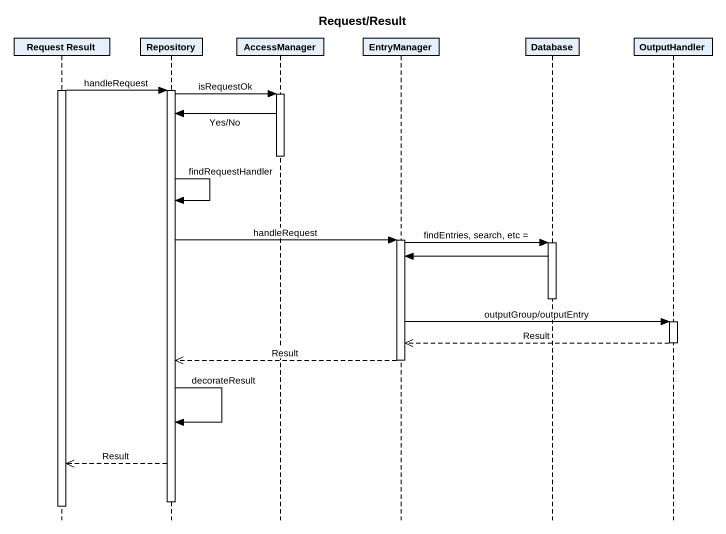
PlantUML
@startuml
title Request/Result
hide footbox
participant "Request Result" as Request_Result
participant Repository
participant AccessManager
participant EntryManager
participant "Database" as Database_
participant OutputHandler

activate Request_Result
Request_Result -> Repository : handleRequest
activate Repository
Repository -> AccessManager : isRequestOk
activate AccessManager
AccessManager -> Repository : Yes/No
deactivate AccessManager
Repository -> Repository : findRequestHandler
Repository -> EntryManager : handleRequest
activate EntryManager
EntryManager -> Database_ : findEntries, search, etc =
activate Database_
Database_ -> EntryManager
deactivate Database_
EntryManager -> OutputHandler : outputGroup/outputEntry
activate OutputHandler
OutputHandler -->> EntryManager : Result
deactivate OutputHandler
EntryManager -->> Repository : Result
deactivate EntryManager
Repository -> Repository : decorateResult
Repository -->> Request_Result : Result
deactivate Repository
deactivate Request_Result
@enduml
